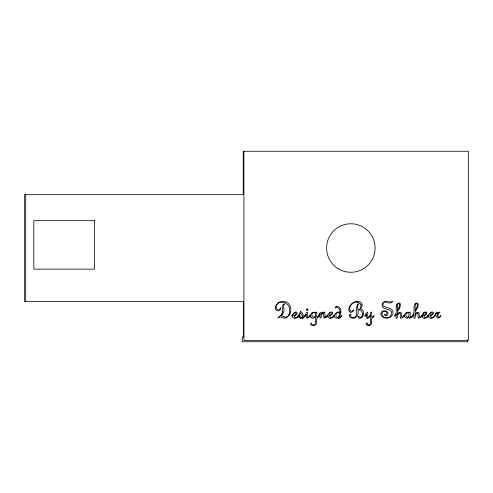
<?xml version="1.0" encoding="UTF-8"?>
<svg xmlns="http://www.w3.org/2000/svg" width="493" height="493" viewBox="0 0 493 493"><rect width="100%" height="100%" fill="white"/><g stroke="black" fill="none" stroke-linecap="round" stroke-linejoin="round"><path stroke-width="0.74" d="M332.498 313.086C332.849 315.039 329.361 315.538 329.971 316.907A1.38 1.38 0 0 0 330.452 317.27L331.241 317.424M426.747 313.086C427.104 315.039 423.61 315.538 424.22 316.907A1.38 1.38 0 0 0 424.701 317.27L425.496 317.424M433.31 313.086C433.667 315.039 430.173 315.538 430.783 316.907A1.38 1.38 0 0 0 431.264 317.27L432.059 317.424M396.28 306.061L396.169 312.654A7.987 7.987 0 0 1 395.848 313.394L395.189 314.713A8.504 8.504 0 0 1 395.053 314.953L394.499 315.84L394.875 316.155A13.73 13.73 0 0 0 396.187 313.949L396.199 318.441L397.444 317.64L397.481 315.508A6.082 6.082 0 0 1 397.851 314.694M415.248 315.508L415.205 317.64L413.96 318.441L413.96 313.955A13.73 13.73 0 0 1 412.647 316.161L412.265 315.84L412.82 314.953A8.504 8.504 0 0 0 412.955 314.713L413.621 313.4M349.371 306.892L349.728 306.165M404.402 315.317L403.909 316.13L403.551 315.84L404.118 315.945L402.793 317.498L401.142 318.219A0.783 0.783 0 0 1 400.476 317.911M281.91 313.856L280.948 314.928A12.602 12.602 0 0 1 279.95 315.711L278.175 317.578A3.667 3.667 0 0 0 277.96 318.028L280.277 316.857L284.196 318.219A4.955 4.955 0 0 0 286.039 317.868L287.746 316.808L289.286 315.064A8.745 8.745 0 0 0 290.34 312.926C291.412 309.598 290.913 305.444 288.091 303.109A7.087 7.087 0 0 0 286.131 301.932L282.951 301.359L279.956 301.852A7.241 7.241 0 0 0 278.07 302.862L275.895 305.444A5.614 5.614 0 0 0 275.39 307.256L275.642 309.376A3.007 3.007 0 0 0 276.283 310.3L278.527 310.923A2.49 2.49 0 0 0 279.278 310.645L279.722 310.319A2.976 2.976 0 0 0 280.289 309.647L280.899 307.657L279.58 309.321A1.83 1.83 0 0 1 278.927 309.659C277.177 310.202 275.797 308.248 276.172 306.646A4.431 4.431 0 0 1 276.924 304.588L277.411 303.99A5.873 5.873 0 0 1 277.793 303.614A5.663 5.663 0 0 1 280.184 302.357L283.506 302.301A6.976 6.976 0 0 1 285.94 303.312L287.986 305.241A8.27 8.27 0 0 1 289.409 308.131L289.718 310.233A11.314 11.314 0 0 1 289.705 311.36L289.403 313.221A7.019 7.019 0 0 1 288.596 315.082M322.206 313.819L321.51 314.824A4.166 4.166 0 0 0 321.307 315.163L321.294 317.43L320.049 318.219L320.049 313.936M361.745 316.845L361.332 317.252M423.955 313.203L424.011 313.135A1.276 1.276 0 0 1 424.972 312.654M423.684 312.833L422.421 314.294A38.171 38.171 0 0 0 421.318 315.84L421.669 316.13L422.273 315.206A4.474 4.474 0 0 0 422.218 315.847L422.279 316.5M430.247 312.833L428.984 314.294A38.171 38.171 0 0 0 427.881 315.84L428.232 316.13L428.836 315.206A4.474 4.474 0 0 0 428.781 315.847L428.842 316.5M322.632 312.673L322.471 312.827A12.707 12.707 0 0 0 321.307 314.3L321.294 312.106L320.049 312.654L319.778 313.511A10.661 10.661 0 0 1 318.564 315.606L318.94 315.927A8.282 8.282 0 0 0 320.062 313.942M311.859 313.11L310.738 314.324A28.705 28.705 0 0 0 309.53 315.958L309.949 316.407L310.43 315.538L310.43 316.001A2.212 2.212 0 0 0 311.114 317.529M406.109 312.956L407.668 312.235A1.769 1.769 0 0 1 407.976 312.223A2.305 2.305 0 0 1 409.147 312.648M410.946 317.307L410.275 317.239A5.029 5.029 0 0 1 410.238 316.518M315.52 312.802L316.765 311.995L316.765 317.424L318.983 315.612L319.372 315.921C317.375 318.108 315.625 319.285 316.703 322.835A3.217 3.217 0 0 1 315.76 324.616A3.55 3.55 0 0 1 313.443 325.571C312.087 325.811 308.945 324.228 311.539 323.081L311.724 323.254A1.066 1.066 0 0 0 311.675 323.574M409.153 312.636L410.225 311.995L410.225 316.518M294.001 315.84L295.991 314.01A1.541 1.541 0 0 0 296.059 313.542A0.844 0.844 0 0 0 295.313 312.599M329.416 315.84L331.407 314.01A1.541 1.541 0 0 0 331.475 313.542A0.844 0.844 0 0 0 330.729 312.599M423.666 315.84L425.656 314.01A1.541 1.541 0 0 0 425.73 313.542A0.844 0.844 0 0 0 424.978 312.599M430.229 315.84L432.219 314.01A1.541 1.541 0 0 0 432.293 313.542A0.844 0.844 0 0 0 431.541 312.599M337.81 317.96L339.246 316.826A6.686 6.686 0 0 0 339.572 316.401A6.773 6.773 0 0 0 340.614 314.078L340.848 312.556A10.359 10.359 0 0 0 340.866 311.601L340.49 309.438A5.441 5.441 0 0 0 339.819 308.1A5.688 5.688 0 0 0 339.369 307.533L338.216 306.634A2.884 2.884 0 0 0 336.941 306.338M286.525 317.017L288.115 315.76A7.056 7.056 0 0 0 288.596 315.082M368.166 317.424L370.397 314.793L370.397 312.673L371.759 311.995L371.759 317.424L373.934 315.612L374.36 315.921C372.831 318.706 370.305 317.517 371.759 322.145M368.881 325.004L369.799 324.604L370.342 323.451L370.397 315.717M301.044 317.652L301.981 317.091L302.277 315.711A2.748 2.748 0 0 0 302.049 314.78L300.588 313.129L298.931 315.637A7.629 7.629 0 0 1 298.548 316.155L298.21 315.84M300.816 318.219L300.946 318.213A2.071 2.071 0 0 0 302.351 317.554L302.437 317.455A3.34 3.34 0 0 0 303.183 315.31A3.919 3.919 0 0 0 301.118 311.909L300.699 311.317M243.918 336.898L242.217 336.898L242.217 341.748L467.703 341.748L467.703 339.665M357.579 301.359L359.397 301.63A3.765 3.765 0 0 1 361.948 304.267M295.825 317.424L295.036 317.27A1.38 1.38 0 0 1 294.555 316.907C293.945 315.538 297.433 315.039 297.082 313.086A1.14 1.14 0 0 0 295.917 311.995A2.921 2.921 0 0 0 294.044 312.858L292.756 314.294A38.171 38.171 0 0 0 291.653 315.84L292.004 316.13L292.602 315.206A4.474 4.474 0 0 0 292.552 315.847L292.614 316.5M367.55 318.219L366.712 317.991A0.863 0.863 0 0 1 366.496 317.751L366.324 314.177A11.783 11.783 0 0 1 365.214 316.29L364.857 315.958M368.043 317.424L367.692 317.085L367.686 311.995L366.17 313.191A17.428 17.428 0 0 1 364.832 315.945M357.074 302.172L356.303 302.16A6.637 6.637 0 0 0 353.506 302.918L351.571 304.366L350.227 306.215A5.368 5.368 0 0 0 349.703 308.254A5.503 5.503 0 0 0 349.697 308.71A3.149 3.149 0 0 0 350.32 310.682A1.713 1.713 0 0 0 351.626 311.219A1.491 1.491 0 0 0 352.119 311.12L353.758 309.992M417.534 313.018L418.027 313.573L418.033 316.543A6.97 6.97 0 0 0 418.058 317.122L418.206 317.806M399.768 313.018L400.261 313.573L400.273 316.543A6.97 6.97 0 0 0 400.291 317.122L400.439 317.806M323.414 312.901L323.784 316.377A6.791 6.791 0 0 0 323.796 316.845L324.024 317.702M434.635 315.612L435.005 315.921A5.441 5.441 0 0 1 433.402 317.702M428.072 315.612L428.442 315.921A5.441 5.441 0 0 1 426.839 317.702M333.823 315.612L334.192 315.921A5.441 5.441 0 0 1 332.59 317.702M298.407 315.612L298.776 315.921M307.577 317.239L308.328 317.252L309.727 315.612C310.461 316.672 307.102 319.507 306.313 317.498A5.491 5.491 0 0 1 306.252 316.561L306.245 314.257A7.574 7.574 0 0 1 305.142 316.149L304.773 315.84A8.948 8.948 0 0 0 306.282 312.778L307.49 312.106L307.49 316.358A4.764 4.764 0 0 0 307.546 317.184M324.807 312.593L325.029 316.26M349.605 316.013L349.352 314.941A8.202 8.202 0 0 1 350.893 314.38M430.198 315.711L430.142 315.532A2.718 2.718 0 0 1 430.038 314.719A2.434 2.434 0 0 1 430.5 313.191L430.574 313.135A1.276 1.276 0 0 1 431.529 312.654M423.635 315.711L423.579 315.532A2.718 2.718 0 0 1 423.475 314.719A2.434 2.434 0 0 1 423.937 313.191M329.379 315.711L329.324 315.532A2.718 2.718 0 0 1 329.219 314.719A2.434 2.434 0 0 1 329.688 313.191L329.762 313.135A1.276 1.276 0 0 1 330.717 312.654M293.97 315.711L293.914 315.532A2.718 2.718 0 0 1 293.803 314.719A2.434 2.434 0 0 1 294.272 313.191L294.346 313.135A1.276 1.276 0 0 1 295.301 312.654M361.905 304.273L362.01 304.89M328.03 316.5L327.968 315.847A4.474 4.474 0 0 1 328.018 315.206L327.42 316.13L327.062 315.84A38.171 38.171 0 0 1 328.165 314.294L329.435 312.833A2.921 2.921 0 0 1 331.327 311.946A1.14 1.14 0 0 1 332.553 313.08M362.472 314.01L362.281 312.698A3.95 3.95 0 0 0 361.172 310.855A3.383 3.383 0 0 0 359.687 310.072L358.633 309.733A3.5 3.5 0 0 0 360.266 308.285A4.19 4.19 0 0 0 360.894 305.728A3.716 3.716 0 0 0 360.081 303.768L359.945 303.614A4.326 4.326 0 0 0 357.074 302.154M311.792 315.144L312.248 316.654L313.511 317.202A2.04 2.04 0 0 0 314.965 316.642M404.457 315.23L404.889 317.375L406.429 318.213A2.755 2.755 0 0 0 407.656 318.01M397.444 306.406L397.444 310.824L398.005 309.777A23.171 23.171 0 0 0 399.077 307.478M397.444 314.331L397.444 311.903C398.677 309.394 401.327 306.43 400.15 303.485A1.066 1.066 0 0 0 399.841 303.226L399.275 303.066A2.249 2.249 0 0 0 397.888 303.417L397.29 303.928A4.03 4.03 0 0 0 397.068 304.193M367.119 323.494L366.915 322.86L365.874 324.067A3.118 3.118 0 0 0 368.474 325.534A3.445 3.445 0 0 0 368.739 325.571M299.91 315.859L299.91 316.204M243.918 151.252L243.918 340.373L468.35 340.373L468.35 151.252L243.252 151.252L243.252 194.667L24.65 194.667L24.65 301.562L243.61 301.562L243.61 336.898M25.704 194.667L25.704 301.562M437.957 316.383A5.343 5.343 0 0 1 438.4 314.146A10.445 10.445 0 0 1 439.651 312.149L439.417 311.995A1.522 1.522 0 0 1 438.283 312.587L437.685 312.482A7.42 7.42 0 0 1 436.367 311.983A20.349 20.349 0 0 1 434.45 315.847L434.826 316.155A13.773 13.773 0 0 0 436.373 313.431A2.44 2.44 0 0 0 437.168 313.585L437.377 313.579A4.117 4.117 0 0 0 437.987 313.536L436.712 316.352A3.291 3.291 0 0 0 436.724 316.919L437.069 317.794A1.109 1.109 0 0 0 437.396 318.053L439.411 317.782L441.001 315.927L440.631 315.612A9.201 9.201 0 0 1 439.62 317.005A1.35 1.35 0 0 1 438.708 317.455A0.992 0.992 0 0 1 438.043 316.395M433.402 317.72A4.486 4.486 0 0 1 431.061 318.17M431.055 318.231A2.237 2.237 0 0 1 428.744 316.524M430.278 312.858A2.921 2.921 0 0 1 432.139 311.946A1.14 1.14 0 0 1 433.365 313.08M434.487 315.545A3.617 3.617 0 0 1 432.09 317.554M426.839 317.72A4.486 4.486 0 0 1 424.498 318.17M424.491 318.231A2.237 2.237 0 0 1 422.181 316.524M423.715 312.858A2.921 2.921 0 0 1 425.576 311.946A1.14 1.14 0 0 1 426.802 313.08M427.924 315.545A3.617 3.617 0 0 1 425.527 317.554M418.243 317.911A0.783 0.783 0 0 0 418.902 318.213L420.93 317.147L421.879 315.945L421.49 315.612C418.945 319.754 419.204 314.953 418.914 312.544A0.906 0.906 0 0 0 418.625 312.328L418.119 312.223A2.379 2.379 0 0 0 416.684 312.753A9.842 9.842 0 0 0 415.229 314.349L415.205 311.903C416.443 309.394 419.093 306.43 417.91 303.485A1.066 1.066 0 0 0 417.602 303.226L417.035 303.066A2.249 2.249 0 0 0 415.648 303.417L415.051 303.928A4.03 4.03 0 0 0 414.829 304.193A4.252 4.252 0 0 0 414.058 306.061L413.917 312.704A7.987 7.987 0 0 1 413.615 313.394M415.796 314.737A2.878 2.878 0 0 1 417.454 312.833M415.235 315.502A6.082 6.082 0 0 1 415.611 314.694M416.844 307.478A23.171 23.171 0 0 1 415.759 309.77L415.205 310.824L415.205 306.406A6.427 6.427 0 0 1 415.408 304.582L415.47 304.483A2.718 2.718 0 0 1 415.593 304.187L416.012 303.657A0.801 0.801 0 0 1 416.474 303.509M417.392 304.939A7.66 7.66 0 0 1 416.807 307.466M416.585 303.331A1.405 1.405 0 0 1 417.214 304.902M407.803 317.967A5.497 5.497 0 0 0 408.956 316.894A3.827 3.827 0 0 0 409.024 317.437L409.227 317.967A1.085 1.085 0 0 0 409.979 318.188L411.926 317.147L412.832 315.945L412.444 315.612A6.988 6.988 0 0 1 411.026 317.313M406.078 312.919A10.741 10.741 0 0 0 403.588 315.865C400.951 319.704 401.635 314.626 401.148 312.544A0.906 0.906 0 0 0 400.864 312.328L400.353 312.223A2.379 2.379 0 0 0 398.917 312.753M398.03 314.737A2.878 2.878 0 0 1 399.694 312.833M396.292 306.061A4.252 4.252 0 0 1 397.056 304.187M397.469 314.349A9.842 9.842 0 0 1 398.892 312.722M399.626 304.939A7.66 7.66 0 0 1 399.04 307.466M398.819 303.331A1.405 1.405 0 0 1 399.447 304.902M398.714 303.509A0.801 0.801 0 0 0 398.245 303.657L397.826 304.187A2.718 2.718 0 0 0 397.703 304.483L397.666 304.588A6.427 6.427 0 0 0 397.463 306.406M371.691 322.145A3.328 3.328 0 0 1 368.752 325.688M368.875 324.942A1.615 1.615 0 0 1 367.069 323.5M370.385 315.705A16.978 16.978 0 0 1 369.004 317.474L368.826 317.621A2.058 2.058 0 0 1 367.556 318.268M349.519 316.044A3.488 3.488 0 0 0 352.729 318.219A5.232 5.232 0 0 0 353.456 318.188L353.721 318.158A4.585 4.585 0 0 0 355.638 317.381L356.464 316.66A6.169 6.169 0 0 0 357.967 313.912L358.177 312.069A15.209 15.209 0 0 0 358.004 310.226L357.745 308.378A15.419 15.419 0 0 1 357.61 306.88A5.281 5.281 0 0 1 358.51 303.817L358.319 303.62A6.107 6.107 0 0 0 357.203 305.241L356.482 308.772A11.321 11.321 0 0 0 356.488 309.148L356.704 312.445A11.881 11.881 0 0 1 356.71 312.827L356.297 315.224A4.363 4.363 0 0 1 355.78 316.167A4.369 4.369 0 0 1 355.385 316.648L354.948 317.03A3.094 3.094 0 0 1 353.438 317.634A3.402 3.402 0 0 1 353.062 317.652A2.44 2.44 0 0 1 351.454 317.116A2.231 2.231 0 0 1 350.924 314.54M361.332 317.252A1.485 1.485 0 0 1 360.457 317.541L359.97 317.461A1.109 1.109 0 0 1 359.582 317.215L358.744 316.186A9.811 9.811 0 0 0 357.949 316.617L358.245 317.541A2.175 2.175 0 0 0 359.095 318.077L360.001 318.219A2.631 2.631 0 0 0 361.203 317.93L362.398 316.9A6.033 6.033 0 0 0 363.587 313.172L363.162 311.015A3.543 3.543 0 0 0 362.373 309.961L360.445 308.938L361.406 307.681A4.813 4.813 0 0 0 362.01 304.89M362.398 314.016A4.523 4.523 0 0 1 361.825 316.894M353.678 309.968A3.143 3.143 0 0 1 350.868 312.377M350.856 312.229A2.021 2.021 0 0 1 349.377 311.49M349.358 311.496A3.032 3.032 0 0 1 348.822 309.555A6.674 6.674 0 0 1 349.377 306.899M349.814 306.208A9.09 9.09 0 0 1 357.573 301.303M335.246 307.922A1.633 1.633 0 0 1 336.941 306.289M335.32 307.922A2.576 2.576 0 0 1 336.602 307.583A2.496 2.496 0 0 1 337.859 307.922L338.827 308.778A5.066 5.066 0 0 1 339.979 311.958M337.754 317.868A2.373 2.373 0 0 1 335.074 317.708A1.886 1.886 0 0 1 334.519 316.315L334.531 315.723A2.182 2.182 0 0 1 334.55 315.421L334.007 316.235L333.625 315.958L335.671 313.246L337.613 312.057A2.366 2.366 0 0 1 338.42 312.007L338.555 312.032A1.855 1.855 0 0 1 339.554 312.556L339.887 312.993A7.722 7.722 0 0 0 339.967 311.958M338.013 312.42A1.67 1.67 0 0 1 339.689 314.244A3.691 3.691 0 0 1 338.827 316.543C336.281 319.532 334.365 314.047 337.157 312.852A1.793 1.793 0 0 1 338.013 312.562M332.584 317.72A4.486 4.486 0 0 1 330.242 318.17M330.242 318.231A2.237 2.237 0 0 1 327.925 316.524M333.669 315.545A3.617 3.617 0 0 1 331.278 317.554M324.006 317.72A0.894 0.894 0 0 0 324.714 317.979L326.138 317.424L327.629 315.723L327.235 315.391L325.947 316.944L325.103 317.005A4.511 4.511 0 0 1 325.041 316.26M322.305 313.862A2.416 2.416 0 0 1 323.34 312.765M322.767 312.765A1.541 1.541 0 0 1 324.844 312.309M313.647 325.016A1.713 1.713 0 0 1 311.588 323.587M313.671 325.109A1.818 1.818 0 0 0 314.904 324.468A2.385 2.385 0 0 0 315.304 323.722L315.52 316.691L313.893 318.003A2.699 2.699 0 0 1 312.845 318.219A2.422 2.422 0 0 1 311.083 317.56M311.896 313.141A3.235 3.235 0 0 1 313.875 312.161M313.887 312.248A2.36 2.36 0 0 1 315.551 312.772M314.195 312.679A1.83 1.83 0 0 1 315.372 313.308L315.378 316.142A4.875 4.875 0 0 1 314.947 316.617M311.866 315.132A2.348 2.348 0 0 1 314.195 312.544M303.608 317.258A3.845 3.845 0 0 1 301.907 318.077L302.234 318.299A3.673 3.673 0 0 0 303.405 317.905L305.173 316.186L304.964 315.612A12.436 12.436 0 0 1 303.774 317.091M300.804 318.299A2.785 2.785 0 0 1 298.764 316.703M298.653 316.74A3.26 3.26 0 0 1 299.787 315.742M301.02 317.738A1.368 1.368 0 0 1 300.009 316.216M300.681 311.305A33.881 33.881 0 0 1 298.234 315.853M298.746 315.902A5.441 5.441 0 0 1 297.174 317.702M297.174 317.72A4.486 4.486 0 0 1 294.832 318.17M294.826 318.231A2.237 2.237 0 0 1 292.509 316.524M298.253 315.545A3.617 3.617 0 0 1 295.862 317.554M282.427 311.397A4.819 4.819 0 0 1 281.971 313.881M282.483 311.391A12.251 12.251 0 0 0 282.477 310.997L282.267 308.002A9.706 9.706 0 0 1 282.255 307.583C281.343 305.845 285.299 302.4 284.381 304.323A2.921 2.921 0 0 0 283.746 305.463L283.617 306.449A9.459 9.459 0 0 0 283.648 307.102C284.424 310.399 283.913 314.318 280.418 315.865L281.035 315.84A4.603 4.603 0 0 1 283.543 316.506M286.556 317.172A3.697 3.697 0 0 1 283.567 316.475M405.819 315.144L406.189 316.629L407.409 317.202A1.541 1.541 0 0 0 408.469 316.654A4.086 4.086 0 0 0 408.919 316.149L408.98 313.326A1.658 1.658 0 0 0 407.68 312.778A1.639 1.639 0 0 0 406.731 313.191L406.571 313.332A2.755 2.755 0 0 0 406.343 313.591L405.819 315.144M381.952 313.776L381.964 314.411A2.878 2.878 0 0 0 382.272 315.421L383.271 316.592A4.573 4.573 0 0 0 384.367 317.239L386.629 317.652L388.613 317.313A4.77 4.77 0 0 0 389.864 316.617L391.467 314.423L391.411 311.742A2.557 2.557 0 0 0 390.998 311.095L390.832 310.904A4.252 4.252 0 0 0 389.396 309.931L383.973 308.143A3.999 3.999 0 0 1 382.667 307.127C381.28 305.321 382.389 302.566 384.367 301.704A4.19 4.19 0 0 1 385.514 301.322L385.92 301.266A4.252 4.252 0 0 1 386.777 301.272L390.548 302.03A2.656 2.656 0 0 0 391.239 301.987A2.428 2.428 0 0 0 391.947 301.728L392.804 301.451L391.621 302.468A5.54 5.54 0 0 1 390.906 302.794L389.032 303.022L384.546 302.08A1.88 1.88 0 0 0 383.973 302.301L383.197 303.072A2.243 2.243 0 0 0 382.932 303.676L382.987 305.204A1.954 1.954 0 0 0 383.283 305.728L383.418 305.882A3.734 3.734 0 0 0 384.059 306.412L390.659 308.723A4.831 4.831 0 0 1 392.064 309.77L392.835 311.071L393.001 312.993A4.998 4.998 0 0 1 392.564 314.571C390.684 318.916 383.696 319.587 381.218 315.502A3.463 3.463 0 0 1 380.836 314.275L380.941 312.907A2.761 2.761 0 0 1 381.348 312.1L381.767 311.631A3.174 3.174 0 0 1 382.568 311.095L384.25 310.75L386.05 311.095A3.87 3.87 0 0 1 386.95 311.631L387.775 312.599A2.366 2.366 0 0 1 388.034 313.431A2.471 2.471 0 0 1 388.04 313.93L387.973 314.306A1.713 1.713 0 0 1 387.621 314.947A2.021 2.021 0 0 1 387.196 315.317A1.836 1.836 0 0 1 386.524 315.582L386.339 315.606A2.619 2.619 0 0 1 385.538 315.545L384.201 314.528L384.996 314.713A1.313 1.313 0 0 0 385.532 314.824A1.442 1.442 0 0 0 385.816 314.793A1.232 1.232 0 0 0 386.315 314.577L386.42 314.485A1.51 1.51 0 0 0 386.82 313.881L386.894 313.591A2.021 2.021 0 0 0 386.906 313.067L386.876 312.87A1.639 1.639 0 0 0 386.648 312.334L386.395 312.02A2.416 2.416 0 0 0 385.477 311.453L383.776 311.428A2.366 2.366 0 0 0 383.092 311.767L382.882 311.933A2.927 2.927 0 0 0 382.365 312.544A2.644 2.644 0 0 0 382.044 313.252L381.952 313.776M341.883 316.025L340.515 317.554A4.511 4.511 0 0 1 338.808 318.349L338.143 318.158A5.047 5.047 0 0 0 340.201 317.165L341.489 315.73L341.883 316.025M307.94 309.659L307.096 310.75L306.245 309.659L307.096 308.6L307.94 309.659M94.459 220.654L33.844 220.654L33.844 269.141L94.459 269.141L94.459 220.654M338.167 268.685A24.243 24.243 0 0 0 375.087 248.682A24.243 24.243 0 0 0 339.301 226.7A24.243 24.243 0 0 0 338.167 268.685"/></g></svg>
